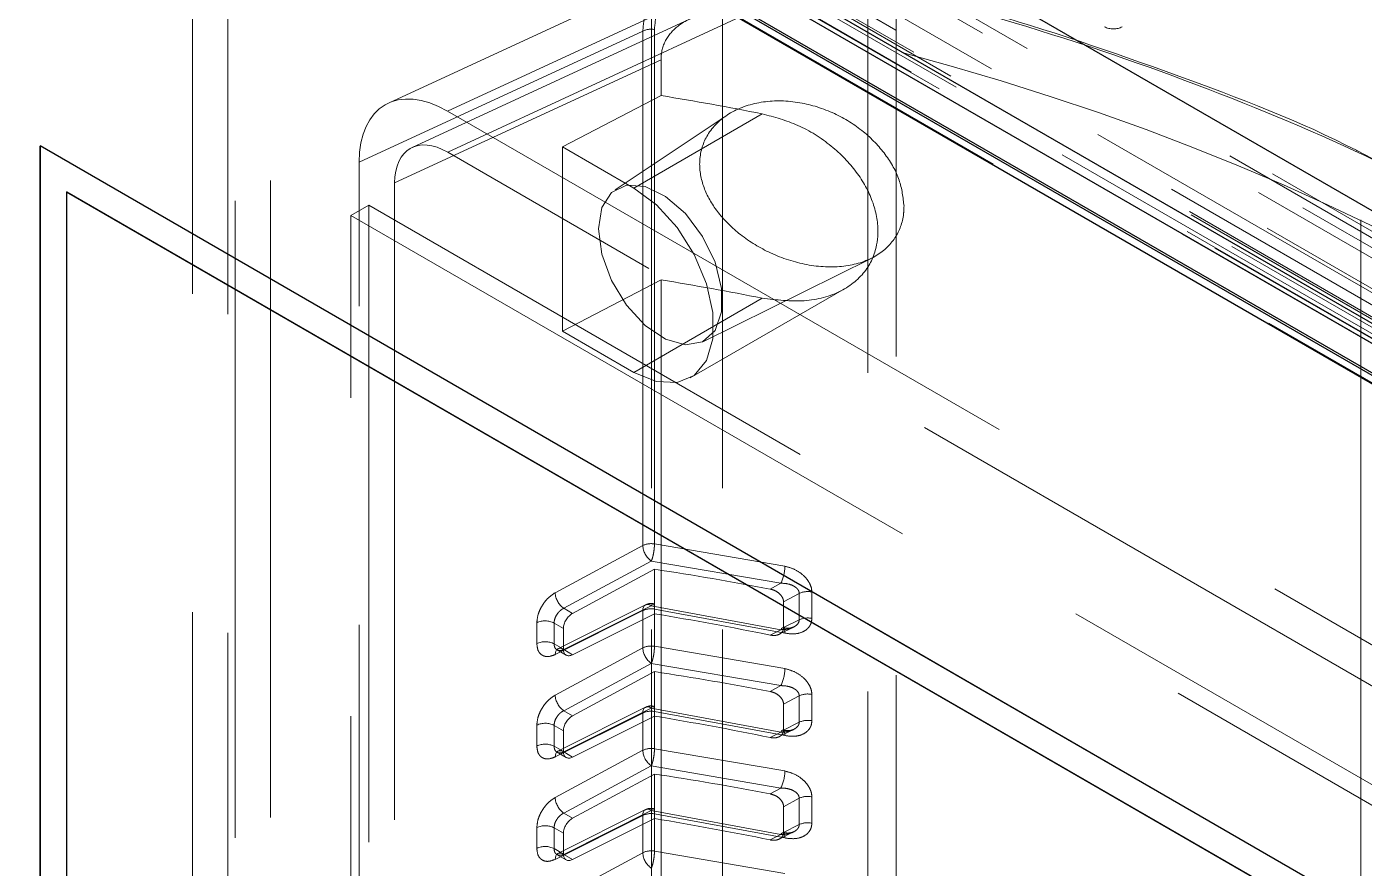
# Model space of a CAD drawing. Header units: millimetres. Extents: x 108 to 5832, y 144 to 4056.
# Drawn here: x 4082.3 to 4135.6, y 3398.5 to 3432.1 of the extents above; entities that cross this region are included whole.
import ezdxf

# ---------------------------------------------------------------- set-up
doc = ezdxf.new("R2010")
doc.units = ezdxf.units.MM
doc.header["$LTSCALE"] = 20
doc.linetypes.add('HIDDEN', pattern=[1.905, 1.27, -0.635])

msp = doc.modelspace()

# ---------------------------------------------------------------- linework, layer by layer
at = {"color": 1, "linetype": 'HIDDEN', "lineweight": 18}
for p, q in [((4107.208, 3185.074), (4107.208, 3707.66)), ((4110.036, 3185.074), (4110.036, 3707.66)), ((4135.492, 3170.379), (4135.492, 3692.965)), ((4135.492, 3168.746), (4135.492, 3691.332)), ((4107.208, 3154.05), (4107.208, 3676.637)), ((4110.036, 3154.05), (4110.036, 3676.637)), ((4116.966, 3114.129), (4116.966, 3623.651)), ((4115.834, 3113.476), (4115.834, 3597.364)), ((4065.983, 3464.31), (4284.479, 3338.175)), ((4284.255, 3338.036), (4065.759, 3464.172)), ((4065.418, 3463.567), (4283.914, 3337.431)), ((4287.166, 3335.97), (4067.256, 3462.922)), ((4285.752, 3335.154), (4065.842, 3462.105)), ((4064.152, 3461.859), (4282.507, 3335.806)), ((4282.649, 3335.816), (4064.295, 3461.87)), ((4282.711, 3335.679), (4064.357, 3461.732)), ((4063.685, 3461.35), (4281.828, 3335.419)), ((4282.549, 3335.026), (4064.195, 3461.08)), ((4064.357, 3461.412), (4282.711, 3335.358)), ((4280.583, 3334.772), (4062.228, 3460.826)), ((4282.358, 3334.916), (4064.002, 3460.97)), ((4281.934, 3336.705), (4067.397, 3460.554)), ((4065.841, 3458.35), (4280.52, 3334.419)), ((4088.893, 3446.833), (4088.893, 3324.352)), ((4092.005, 3446.833), (4320.471, 3314.942)), ((4092.005, 3324.352), (4092.005, 3446.833)), ((4090.308, 3446.016), (4090.308, 3323.535)), ((4090.591, 3446.016), (4319.057, 3314.125)), ((4090.591, 3323.535), (4090.591, 3446.016)), ((4108.671, 3434.561), (4096.708, 3429.03)), ((4112.21, 3434.786), (4099.071, 3428.713)), ((4108.715, 3432.377), (4097.657, 3427.266)), ((4099.075, 3427.075), (4110.917, 3432.55)), ((4106.855, 3431.904), (4095.54, 3426.674)), ((4106.855, 3411.393), (4106.855, 3431.904)), ((4107.32, 3411.457), (4107.32, 3431.969)), ((4096.956, 3425.852), (4107.583, 3430.764)), ((4107.583, 3430.764), (4107.583, 3429.333)), ((4107.583, 3429.333), (4103.654, 3427.291)), ((4099.071, 3428.713), (4275.15, 3327.064)), ((4110.215, 3428.553), (4105.748, 3425.577)), ((4106.5, 3425.647), (4111.623, 3428.604)), ((4082.819, 3427.327), (4082.812, 3427.323)), ((4082.819, 3427.319), (4082.819, 3427.327)), ((4082.819, 3427.327), (4259.596, 3325.276)), ((4140.092, 3403.396), (4099.075, 3427.075)), ((4103.654, 3427.291), (4103.654, 3419.942)), ((4106.5, 3425.647), (4103.654, 3427.291)), ((4141.874, 3423.75), (4135.359, 3427.129)), ((4095.54, 3306.635), (4095.54, 3426.674)), ((4096.956, 3425.852), (4096.956, 3305.818)), ((4083.88, 3273.94), (4083.88, 3425.49)), ((4095.214, 3424.552), (4095.921, 3424.96)), ((4278.119, 3319.78), (4095.921, 3424.96)), ((4095.921, 3424.96), (4095.921, 3303.395)), ((4095.214, 3424.552), (4277.411, 3319.371)), ((4095.214, 3302.987), (4095.214, 3424.552)), ((4109.245, 3419.519), (4115.964, 3422.842)), ((4103.654, 3419.942), (4107.583, 3421.984)), ((4107.583, 3421.984), (4107.583, 3311.443)), ((4108.75, 3418.076), (4114.902, 3421.627)), ((4111.623, 3421.256), (4106.5, 3418.298)), ((4106.5, 3418.298), (4103.654, 3419.942)), ((4106.855, 3411.393), (4103.361, 3409.51)), ((4112.522, 3410.568), (4107.32, 3411.457)), ((4103.701, 3408.891), (4107.196, 3410.774)), ((4107.321, 3410.446), (4104.056, 3408.686)), ((4112.364, 3409.891), (4107.196, 3410.774)), ((4107.321, 3410.446), (4107.321, 3408.674)), ((4112.364, 3409.891), (4111.933, 3409.658)), ((4112.471, 3409.146), (4113.094, 3409.481)), ((4113.094, 3408.43), (4113.094, 3409.481)), ((4113.599, 3408.487), (4113.599, 3409.538)), ((4103.361, 3407.046), (4106.855, 3408.796)), ((4106.966, 3409.029), (4103.471, 3407.279)), ((4107.196, 3408.993), (4103.701, 3407.244)), ((4104.056, 3408.686), (4103.701, 3408.891)), ((4106.855, 3407.311), (4106.855, 3408.796)), ((4107.196, 3408.993), (4112.364, 3408.038)), ((4107.32, 3408.86), (4112.522, 3407.899)), ((4107.32, 3407.375), (4107.32, 3408.86)), ((4112.471, 3408.118), (4112.471, 3409.146)), ((4102.629, 3408.313), (4102.629, 3407.483)), ((4103.317, 3408.303), (4103.69, 3408.088)), ((4103.317, 3408.303), (4103.317, 3407.472)), ((4104.056, 3407.039), (4107.321, 3408.674)), ((4113.094, 3408.43), (4112.471, 3408.118)), ((4103.69, 3407.257), (4103.69, 3408.088)), ((4111.933, 3407.822), (4112.364, 3408.038)), ((4112.3, 3407.855), (4112.867, 3408.139)), ((4103.69, 3407.257), (4103.317, 3407.472)), ((4106.855, 3407.311), (4103.361, 3405.427)), ((4103.419, 3407.244), (4103.799, 3407.025)), ((4103.448, 3407.254), (4103.432, 3407.237)), ((4103.701, 3407.244), (4104.056, 3407.039)), ((4112.522, 3406.485), (4107.32, 3407.375)), ((4103.701, 3404.808), (4107.196, 3406.691)), ((4112.364, 3405.808), (4107.196, 3406.691)), ((4107.321, 3406.364), (4104.056, 3404.603)), ((4107.321, 3406.364), (4107.321, 3404.591)), ((4112.364, 3405.808), (4111.933, 3405.575)), ((4112.471, 3405.063), (4113.094, 3405.399)), ((4112.471, 3404.035), (4112.471, 3405.063)), ((4113.094, 3404.347), (4113.094, 3405.399)), ((4113.599, 3404.404), (4113.599, 3405.456)), ((4103.361, 3402.964), (4106.855, 3404.713)), ((4106.966, 3404.946), (4103.471, 3403.196)), ((4107.196, 3404.91), (4103.701, 3403.161)), ((4104.056, 3404.603), (4103.701, 3404.808)), ((4104.056, 3402.956), (4107.321, 3404.591)), ((4106.855, 3403.228), (4106.855, 3404.713)), ((4107.196, 3404.91), (4112.364, 3403.955)), ((4107.32, 3404.777), (4112.522, 3403.816)), ((4107.32, 3403.292), (4107.32, 3404.777)), ((4102.629, 3404.231), (4102.629, 3403.4)), ((4103.317, 3404.22), (4103.69, 3404.005)), ((4103.317, 3404.22), (4103.317, 3403.39)), ((4103.69, 3403.175), (4103.69, 3404.005)), ((4111.933, 3403.739), (4112.364, 3403.955)), ((4112.3, 3403.772), (4112.867, 3404.056)), ((4113.094, 3404.347), (4112.471, 3404.035)), ((4103.69, 3403.175), (4103.317, 3403.39)), ((4106.855, 3403.228), (4103.361, 3401.345)), ((4103.419, 3403.162), (4103.799, 3402.942)), ((4103.448, 3403.171), (4103.432, 3403.154)), ((4103.701, 3403.161), (4104.056, 3402.956)), ((4112.522, 3402.403), (4107.32, 3403.292)), ((4103.701, 3400.725), (4107.196, 3402.609)), ((4112.364, 3401.725), (4107.196, 3402.609)), ((4107.321, 3402.281), (4104.056, 3400.521)), ((4107.321, 3402.281), (4107.321, 3400.509)), ((4112.364, 3401.725), (4111.933, 3401.493)), ((4112.471, 3400.98), (4113.094, 3401.316)), ((4113.094, 3400.264), (4113.094, 3401.316)), ((4113.599, 3400.321), (4113.599, 3401.373)), ((4106.966, 3400.863), (4103.471, 3399.114)), ((4107.196, 3400.828), (4103.701, 3399.078)), ((4104.056, 3400.521), (4103.701, 3400.725)), ((4107.196, 3400.828), (4112.364, 3399.872)), ((4107.32, 3400.695), (4112.522, 3399.733)), ((4107.32, 3399.209), (4107.32, 3400.695)), ((4112.471, 3399.953), (4112.471, 3400.98)), ((4103.361, 3398.881), (4106.855, 3400.631)), ((4104.056, 3398.874), (4107.321, 3400.509)), ((4106.855, 3399.145), (4106.855, 3400.631)), ((4113.094, 3400.264), (4112.471, 3399.953)), ((4102.629, 3400.148), (4102.629, 3399.317)), ((4103.317, 3400.138), (4103.69, 3399.923)), ((4103.317, 3400.138), (4103.317, 3399.307)), ((4103.69, 3399.092), (4103.69, 3399.923)), ((4111.933, 3399.656), (4112.364, 3399.872)), ((4112.3, 3399.69), (4112.867, 3399.974)), ((4103.69, 3399.092), (4103.317, 3399.307)), ((4106.855, 3399.145), (4103.361, 3397.262)), ((4103.448, 3399.088), (4103.432, 3399.072)), ((4112.522, 3398.32), (4107.32, 3399.209)), ((4103.419, 3399.079), (4103.799, 3398.86)), ((4103.701, 3399.078), (4104.056, 3398.874))]:
    msp.add_line(p, q, dxfattribs=at)
at = {"color": 7, "linetype": 'Continuous', "lineweight": 25}
for p, q in [((4065.983, 3465.127), (4284.479, 3338.992)), ((4062.288, 3462.77), (4280.784, 3336.635)), ((4061.953, 3462.169), (4280.449, 3336.033)), ((4280.378, 3334.899), (4062.023, 3460.952)), ((4062.086, 3460.815), (4280.44, 3334.762)), ((4280.272, 3334.521), (4062.129, 3460.452)), ((4082.812, 3427.323), (4082.812, 3273.324)), ((4259.589, 3325.272), (4082.812, 3427.323)), ((4082.819, 3273.328), (4082.819, 3427.319)), ((4083.873, 3425.486), (4083.88, 3425.49)), ((4258.528, 3324.66), (4083.873, 3425.486)), ((4083.873, 3425.486), (4083.873, 3273.936)), ((4083.88, 3425.49), (4258.535, 3324.664))]:
    msp.add_line(p, q, dxfattribs=at)
at = {"color": 1, "linetype": 'HIDDEN', "lineweight": 18, "flags": 128}
for points in [[(4105.086, 3424.014), (4105.22, 3424.864), (4105.608, 3425.468), (4106.207, 3425.759), (4106.954, 3425.706), (4107.765, 3425.315), (4108.555, 3424.628), (4109.237, 3423.72), (4109.738, 3422.689), (4110.002, 3421.646), (4110.002, 3420.706), (4109.738, 3419.968), (4109.237, 3419.515), (4108.555, 3419.394), (4107.765, 3419.619), (4106.954, 3420.165), (4106.207, 3420.974), (4105.608, 3421.957), (4105.22, 3423.009), (4105.086, 3424.014)], [(4106.5, 3418.298), (4107.397, 3417.93), (4108.221, 3417.889), (4108.905, 3418.178), (4109.395, 3418.775), (4109.65, 3419.632), (4109.65, 3420.678), (4109.395, 3421.828), (4108.905, 3422.991), (4108.221, 3424.071), (4107.397, 3424.981), (4106.5, 3425.647)], [(4106.855, 3408.796), (4106.863, 3408.872), (4106.883, 3408.937), (4106.915, 3408.988), (4106.958, 3409.024), (4107.009, 3409.043), (4107.067, 3409.044), (4107.13, 3409.027), (4107.196, 3408.993)], [(4112.522, 3407.899), (4112.519, 3407.972), (4112.511, 3408.033), (4112.496, 3408.078), (4112.477, 3408.106), (4112.453, 3408.116), (4112.426, 3408.108), (4112.395, 3408.081), (4112.364, 3408.038)], [(4103.361, 3407.046), (4103.368, 3407.123), (4103.388, 3407.187), (4103.42, 3407.239), (4103.463, 3407.275), (4103.514, 3407.293), (4103.573, 3407.294), (4103.636, 3407.278), (4103.701, 3407.244)], [(4106.855, 3404.713), (4106.863, 3404.789), (4106.883, 3404.854), (4106.915, 3404.906), (4106.958, 3404.941), (4107.009, 3404.96), (4107.067, 3404.961), (4107.13, 3404.944), (4107.196, 3404.91)], [(4112.522, 3403.816), (4112.519, 3403.89), (4112.511, 3403.95), (4112.496, 3403.995), (4112.477, 3404.023), (4112.453, 3404.034), (4112.426, 3404.025), (4112.395, 3403.999), (4112.364, 3403.955)], [(4103.361, 3402.964), (4103.368, 3403.04), (4103.388, 3403.105), (4103.42, 3403.156), (4103.463, 3403.192), (4103.514, 3403.211), (4103.573, 3403.212), (4103.636, 3403.195), (4103.701, 3403.161)], [(4106.855, 3400.631), (4106.863, 3400.707), (4106.883, 3400.772), (4106.915, 3400.823), (4106.958, 3400.859), (4107.009, 3400.877), (4107.067, 3400.878), (4107.13, 3400.862), (4107.196, 3400.828)], [(4112.522, 3399.733), (4112.519, 3399.807), (4112.511, 3399.867), (4112.496, 3399.913), (4112.477, 3399.941), (4112.453, 3399.951), (4112.426, 3399.942), (4112.395, 3399.916), (4112.364, 3399.872)], [(4103.361, 3398.881), (4103.368, 3398.957), (4103.388, 3399.022), (4103.42, 3399.073), (4103.463, 3399.109), (4103.514, 3399.128), (4103.573, 3399.129), (4103.636, 3399.112), (4103.701, 3399.078)]]:
    msp.add_lwpolyline(points, dxfattribs=at)
at = {"color": 1, "linetype": 'HIDDEN', "lineweight": 18}
for centre, radius, start, end in [((4107.19, 3431.197), 0.782, 80.3833, 115.3185), ((4088.229, 3310.379), 120.518, 78.8074, 80.75927), ((4088.229, 3303.03), 120.518, 78.8074, 80.75927), ((4107.19, 3410.686), 0.782, 80.3833, 115.3185), ((4107.673, 3411.44), 0.82, 183.295, 234.361), ((4111.012, 3410.562), 1.509, 333.5781, 0.2189), ((4104.179, 3409.557), 0.82, 183.2888, 234.3556), ((4113.43, 3408.768), 0.789, 77.618, 115.2142), ((4107.19, 3408.089), 0.782, 80.3833, 115.3185), ((4102.963, 3407.615), 0.774, 62.7424, 115.5217), ((4113.43, 3407.716), 0.789, 77.618, 115.2142), ((4102.963, 3406.784), 0.774, 62.7424, 115.5217), ((4107.19, 3406.604), 0.782, 80.3833, 115.3185), ((4107.673, 3407.358), 0.82, 183.295, 234.361), ((4111.012, 3406.48), 1.509, 333.5781, 0.2189), ((4104.179, 3405.474), 0.82, 183.2888, 234.3556), ((4113.43, 3404.685), 0.789, 77.618, 115.2142), ((4107.19, 3404.006), 0.782, 80.3833, 115.3185), ((4113.43, 3403.633), 0.789, 77.618, 115.2142), ((4102.963, 3403.532), 0.774, 62.7424, 115.5217), ((4102.963, 3402.701), 0.774, 62.7424, 115.5217), ((4107.19, 3402.521), 0.782, 80.3833, 115.3185), ((4107.674, 3403.275), 0.82, 183.3046, 234.3438), ((4111.013, 3402.397), 1.509, 333.5763, 0.2207), ((4104.179, 3401.392), 0.82, 183.2888, 234.3556), ((4113.43, 3400.602), 0.789, 77.618, 115.2142), ((4107.19, 3399.924), 0.782, 80.3833, 115.3185), ((4102.963, 3399.449), 0.774, 62.7424, 115.5217), ((4113.43, 3399.551), 0.789, 77.618, 115.2142), ((4102.963, 3398.619), 0.774, 62.7424, 115.5217), ((4107.19, 3398.438), 0.782, 80.3833, 115.3185), ((4107.674, 3399.192), 0.82, 183.3046, 234.3438)]:
    msp.add_arc(centre, radius, start, end, dxfattribs=at)
for centre, major_axis, ratio, start_param, end_param in [((4086.894, 3393.703), (76.206, -3.289), 0.546315, 0.808971, 1.273755), ((4125.628, 3432.281), (0.5, 0), 0.577991, 3.9276, 5.497178), ((4099.081, 3424.619), (-2.507, 4.342), 0.575802, 5.499237, 7.067295), ((4099.081, 3424.619), (-1.504, 2.605), 0.575802, 5.499237, 7.067295), ((4086.894, 3366.495), (77.224, 1.188), 0.587275, 1.23158, 1.294068), ((4104.062, 3408.281), (0.271, 0.421), 0.606761, 0.83184, 2.385183), ((4086.894, 3366.636), (77.225, -1.147), 0.567125, 1.249041, 1.311529), ((4104.062, 3407.451), (0.271, 0.421), 0.606761, 2.385183, 3.938526), ((4086.894, 3362.413), (77.224, 1.188), 0.587275, 1.23158, 1.294068), ((4104.062, 3404.199), (0.271, 0.421), 0.606761, 0.83184, 2.385183), ((4086.894, 3362.553), (77.225, -1.147), 0.567125, 1.249041, 1.311529), ((4104.062, 3403.368), (0.271, 0.421), 0.606761, 2.385183, 3.938526), ((4086.894, 3358.33), (77.224, 1.188), 0.587275, 1.23158, 1.294068), ((4104.062, 3400.116), (0.271, 0.421), 0.606761, 0.83184, 2.385183), ((4086.894, 3358.471), (77.225, -1.147), 0.567125, 1.249041, 1.311529), ((4104.062, 3399.285), (0.271, 0.421), 0.606761, 2.385183, 3.938526)]:
    msp.add_ellipse(centre, major_axis=major_axis, ratio=ratio, start_param=start_param, end_param=end_param, dxfattribs=at)
for points, knots in [([(4106.855, 3431.904), (4106.88, 3432.183), (4106.93, 3432.748), (4107.295, 3433.483), (4107.866, 3434.07), (4108.321, 3434.461), (4108.65, 3434.54), (4108.676, 3434.546)], [0, 0, 0, 0, 0.242595, 0.4911, 0.724683, 0.978562, 1, 1, 1, 1]), ([(4107.32, 3431.969), (4107.343, 3432.223), (4107.388, 3432.734), (4107.742, 3433.406), (4108.269, 3433.961), (4109.167, 3434.514), (4110.55, 3434.886), (4111.753, 3434.723), (4112.354, 3434.641)], [0, 0, 0, 0, 0.124906, 0.250266, 0.375596, 0.500696, 0.750465, 1, 1, 1, 1]), ([(4135.359, 3427.129), (4135.346, 3427.136), (4133.134, 3428.288), (4128.133, 3430.198), (4120.459, 3432.828), (4114.954, 3434.135), (4112.21, 3434.786)], [0, 0, 0, 0, 0.0020072, 0.335361, 0.6687366, 1, 1, 1, 1]), ([(4112.354, 3434.641), (4115.157, 3433.972), (4120.738, 3432.639), (4128.531, 3430.012), (4135.796, 3427.02), (4140.078, 3424.694), (4142.209, 3423.536)], [0, 0, 0, 0, 0.253313, 0.504411, 0.753305, 1, 1, 1, 1]), ([(4110.917, 3432.55), (4110.428, 3432.605), (4109.521, 3432.709), (4108.459, 3432.317), (4107.818, 3431.72), (4107.598, 3431.17), (4107.585, 3430.837), (4107.583, 3430.764)], [0, 0, 0, 0, 0.304181, 0.564305, 0.754979, 0.946361, 1, 1, 1, 1]), ([(4117.276, 3424.92), (4117.237, 3425.268), (4117.16, 3425.966), (4116.563, 3427.019), (4115.669, 3427.951), (4114.484, 3428.686), (4113.09, 3429.123), (4111.628, 3429.155), (4110.323, 3428.728), (4109.425, 3427.909), (4109.145, 3427.115), (4109.109, 3426.356), (4109.261, 3425.597), (4109.842, 3424.614), (4110.755, 3423.723), (4111.976, 3422.987), (4113.421, 3422.522), (4114.894, 3422.454), (4116.142, 3422.835), (4116.967, 3423.59), (4117.255, 3424.359), (4117.272, 3424.817), (4117.276, 3424.92)], [0, 0, 0, 0, 0.048107, 0.096169, 0.145599, 0.198441, 0.255582, 0.316578, 0.378732, 0.437362, 0.489151, 0.499973, 0.546378, 0.592694, 0.641613, 0.696076, 0.755869, 0.818116, 0.87851, 0.93421, 0.985217, 1, 1, 1, 1]), ([(4111.623, 3421.256), (4112.191, 3421.187), (4113.328, 3421.048), (4114.795, 3421.459), (4115.809, 3422.284), (4116.19, 3423.195), (4116.267, 3424.138), (4116.083, 3425.124), (4115.423, 3426.323), (4114.386, 3427.385), (4113.075, 3428.212), (4112.102, 3428.475), (4111.623, 3428.604)], [0, 0, 0, 0, 0.121576, 0.2434514, 0.3567631, 0.459877, 0.4997891, 0.5961258, 0.6923633, 0.7913034, 0.8973279, 1, 1, 1, 1]), ([(4107.196, 3410.774), (4107.196, 3410.775), (4107.197, 3410.776), (4107.199, 3410.78), (4107.202, 3410.788), (4107.209, 3410.805), (4107.223, 3410.843), (4107.242, 3410.901), (4107.265, 3410.988), (4107.289, 3411.1), (4107.307, 3411.226), (4107.319, 3411.352), (4107.32, 3411.42), (4107.32, 3411.457)], [0, 0, 0, 0, 0.00299, 0.008179, 0.025069, 0.057524, 0.116927, 0.240469, 0.34785, 0.500408, 0.694061, 0.833159, 1, 1, 1, 1]), ([(4113.599, 3409.538), (4113.595, 3409.596), (4113.586, 3409.713), (4113.514, 3409.889), (4113.405, 3410.056), (4113.216, 3410.256), (4112.919, 3410.46), (4112.654, 3410.532), (4112.522, 3410.568)], [0, 0, 0, 0, 0.124795, 0.25039, 0.3739, 0.500786, 0.750349, 1, 1, 1, 1]), ([(4113.094, 3409.481), (4113.092, 3409.509), (4113.087, 3409.565), (4113.041, 3409.646), (4112.968, 3409.721), (4112.835, 3409.807), (4112.629, 3409.877), (4112.454, 3409.886), (4112.364, 3409.891)], [0, 0, 0, 0, 0.1015446, 0.2096435, 0.3278232, 0.459144, 0.7224358, 1, 1, 1, 1]), ([(4103.361, 3409.51), (4103.268, 3409.449), (4103.126, 3409.356), (4102.955, 3409.165), (4102.839, 3408.999), (4102.745, 3408.821), (4102.654, 3408.585), (4102.639, 3408.42), (4102.629, 3408.313)], [0, 0, 0, 0, 0.239847, 0.369555, 0.500224, 0.629848, 0.760467, 1, 1, 1, 1]), ([(4111.933, 3409.658), (4112, 3409.64), (4112.135, 3409.603), (4112.311, 3409.481), (4112.429, 3409.334), (4112.469, 3409.217), (4112.471, 3409.158), (4112.471, 3409.146)], [0, 0, 0, 0, 0.255118, 0.511038, 0.744363, 0.945965, 1, 1, 1, 1]), ([(4103.701, 3408.891), (4103.67, 3408.873), (4103.612, 3408.841), (4103.517, 3408.758), (4103.418, 3408.636), (4103.334, 3408.468), (4103.323, 3408.357), (4103.317, 3408.303)], [0, 0, 0, 0, 0.154264, 0.289396, 0.501659, 0.757566, 1, 1, 1, 1]), ([(4107.27, 3409.074), (4107.217, 3409.079), (4107.111, 3409.089), (4107.015, 3409.046), (4106.967, 3409.025)], [0, 0, 0, 0, 0.507921, 1, 1, 1, 1]), ([(4107.27, 3409.074), (4107.269, 3409.074), (4107.261, 3409.079), (4107.238, 3409.065), (4107.212, 3409.021), (4107.196, 3408.993)], [0, 0, 0, 0, 0.040261, 0.396982, 1, 1, 1, 1]), ([(4107.32, 3408.86), (4107.319, 3408.904), (4107.318, 3408.974), (4107.303, 3409.036), (4107.289, 3409.068), (4107.275, 3409.072), (4107.27, 3409.074)], [0, 0, 0, 0, 0.369494, 0.582865, 0.829768, 1, 1, 1, 1]), ([(4112.364, 3408.038), (4112.454, 3408.041), (4112.629, 3408.049), (4112.835, 3408.116), (4112.967, 3408.197), (4113.041, 3408.269), (4113.087, 3408.348), (4113.092, 3408.403), (4113.094, 3408.43)], [0, 0, 0, 0, 0.2775228, 0.5404033, 0.6719214, 0.7901975, 0.8983326, 1, 1, 1, 1]), ([(4112.522, 3407.899), (4112.654, 3407.881), (4112.918, 3407.847), (4113.216, 3407.929), (4113.405, 3408.049), (4113.513, 3408.171), (4113.586, 3408.317), (4113.595, 3408.43), (4113.599, 3408.487)], [0, 0, 0, 0, 0.24957, 0.498632, 0.62529, 0.748904, 0.874778, 1, 1, 1, 1]), ([(4112.471, 3408.118), (4112.467, 3408.078), (4112.457, 3407.997), (4112.381, 3407.9), (4112.268, 3407.833), (4112.114, 3407.798), (4111.995, 3407.813), (4111.933, 3407.822)], [0, 0, 0, 0, 0.181665, 0.362992, 0.552265, 0.7629, 1, 1, 1, 1]), ([(4112.867, 3408.139), (4112.808, 3408.12), (4112.683, 3408.078), (4112.537, 3408.102), (4112.459, 3408.116)], [0, 0, 0, 0, 0.467156, 1, 1, 1, 1]), ([(4102.629, 3407.483), (4102.639, 3407.386), (4102.654, 3407.237), (4102.745, 3407.096), (4102.839, 3407.016), (4102.955, 3406.97), (4103.125, 3406.956), (4103.268, 3407.011), (4103.361, 3407.046)], [0, 0, 0, 0, 0.239534, 0.369221, 0.499785, 0.629423, 0.760153, 1, 1, 1, 1]), ([(4103.317, 3407.472), (4103.323, 3407.423), (4103.334, 3407.323), (4103.418, 3407.233), (4103.517, 3407.204), (4103.612, 3407.21), (4103.67, 3407.232), (4103.701, 3407.244)], [0, 0, 0, 0, 0.242432, 0.498338, 0.710568, 0.845699, 1, 1, 1, 1]), ([(4107.196, 3406.691), (4107.196, 3406.692), (4107.197, 3406.693), (4107.199, 3406.697), (4107.202, 3406.705), (4107.209, 3406.723), (4107.223, 3406.76), (4107.242, 3406.818), (4107.265, 3406.905), (4107.289, 3407.017), (4107.307, 3407.143), (4107.319, 3407.269), (4107.32, 3407.337), (4107.32, 3407.375)], [0, 0, 0, 0, 0.00299, 0.008179, 0.025069, 0.057524, 0.116927, 0.240469, 0.34785, 0.500408, 0.694061, 0.833159, 1, 1, 1, 1]), ([(4113.599, 3405.456), (4113.595, 3405.514), (4113.586, 3405.63), (4113.514, 3405.806), (4113.405, 3405.974), (4113.216, 3406.173), (4112.919, 3406.377), (4112.654, 3406.449), (4112.522, 3406.485)], [0, 0, 0, 0, 0.124795, 0.25039, 0.3739, 0.500786, 0.750349, 1, 1, 1, 1]), ([(4111.933, 3405.575), (4112, 3405.557), (4112.135, 3405.52), (4112.311, 3405.399), (4112.429, 3405.251), (4112.469, 3405.134), (4112.471, 3405.075), (4112.471, 3405.063)], [0, 0, 0, 0, 0.255118, 0.511038, 0.744363, 0.945965, 1, 1, 1, 1]), ([(4113.094, 3405.399), (4113.092, 3405.426), (4113.087, 3405.482), (4113.041, 3405.563), (4112.968, 3405.638), (4112.835, 3405.724), (4112.629, 3405.795), (4112.454, 3405.803), (4112.364, 3405.808)], [0, 0, 0, 0, 0.101548, 0.209539, 0.327723, 0.459124, 0.722426, 1, 1, 1, 1]), ([(4103.361, 3405.427), (4103.268, 3405.367), (4103.126, 3405.273), (4102.955, 3405.082), (4102.839, 3404.916), (4102.745, 3404.738), (4102.654, 3404.502), (4102.639, 3404.337), (4102.629, 3404.231)], [0, 0, 0, 0, 0.239847, 0.369555, 0.500224, 0.629848, 0.760467, 1, 1, 1, 1]), ([(4107.27, 3404.991), (4107.217, 3404.996), (4107.111, 3405.006), (4107.015, 3404.963), (4106.967, 3404.942)], [0, 0, 0, 0, 0.507921, 1, 1, 1, 1]), ([(4107.32, 3404.777), (4107.319, 3404.821), (4107.318, 3404.891), (4107.303, 3404.954), (4107.288, 3404.985), (4107.267, 3404.996), (4107.238, 3404.984), (4107.212, 3404.939), (4107.196, 3404.91)], [0, 0, 0, 0, 0.222691, 0.351288, 0.500095, 0.618689, 0.760417, 1, 1, 1, 1]), ([(4103.701, 3404.808), (4103.67, 3404.791), (4103.612, 3404.758), (4103.517, 3404.675), (4103.418, 3404.553), (4103.334, 3404.385), (4103.323, 3404.274), (4103.317, 3404.22)], [0, 0, 0, 0, 0.15427, 0.28946, 0.50164, 0.757557, 1, 1, 1, 1]), ([(4112.471, 3404.035), (4112.467, 3403.995), (4112.457, 3403.914), (4112.381, 3403.818), (4112.268, 3403.75), (4112.114, 3403.715), (4111.995, 3403.731), (4111.933, 3403.739)], [0, 0, 0, 0, 0.181665, 0.362992, 0.552265, 0.7629, 1, 1, 1, 1]), ([(4112.364, 3403.955), (4112.454, 3403.959), (4112.629, 3403.966), (4112.835, 3404.033), (4112.967, 3404.114), (4113.041, 3404.186), (4113.087, 3404.265), (4113.092, 3404.32), (4113.094, 3404.347)], [0, 0, 0, 0, 0.2775228, 0.5404033, 0.6719214, 0.7901975, 0.8983326, 1, 1, 1, 1]), ([(4112.867, 3404.056), (4112.808, 3404.037), (4112.683, 3403.995), (4112.537, 3404.02), (4112.459, 3404.033)], [0, 0, 0, 0, 0.467156, 1, 1, 1, 1]), ([(4112.522, 3403.816), (4112.654, 3403.799), (4112.918, 3403.765), (4113.216, 3403.846), (4113.405, 3403.966), (4113.513, 3404.089), (4113.586, 3404.235), (4113.595, 3404.348), (4113.599, 3404.404)], [0, 0, 0, 0, 0.2495663, 0.4985903, 0.6252958, 0.7489079, 0.8747796, 1, 1, 1, 1]), ([(4102.629, 3403.4), (4102.639, 3403.304), (4102.654, 3403.155), (4102.745, 3403.013), (4102.839, 3402.933), (4102.955, 3402.888), (4103.125, 3402.873), (4103.268, 3402.928), (4103.361, 3402.964)], [0, 0, 0, 0, 0.239473, 0.369169, 0.499741, 0.629436, 0.760138, 1, 1, 1, 1]), ([(4103.317, 3403.39), (4103.323, 3403.341), (4103.334, 3403.24), (4103.418, 3403.151), (4103.517, 3403.121), (4103.612, 3403.127), (4103.67, 3403.149), (4103.701, 3403.161)], [0, 0, 0, 0, 0.242318, 0.498262, 0.710525, 0.845675, 1, 1, 1, 1]), ([(4107.196, 3402.609), (4107.196, 3402.609), (4107.197, 3402.61), (4107.199, 3402.614), (4107.202, 3402.622), (4107.209, 3402.64), (4107.223, 3402.677), (4107.242, 3402.736), (4107.265, 3402.822), (4107.289, 3402.934), (4107.307, 3403.06), (4107.319, 3403.187), (4107.32, 3403.255), (4107.32, 3403.292)], [0, 0, 0, 0, 0.002994, 0.008183, 0.025073, 0.057528, 0.116931, 0.240472, 0.347853, 0.50041, 0.694062, 0.833159, 1, 1, 1, 1]), ([(4113.599, 3401.373), (4113.595, 3401.431), (4113.586, 3401.547), (4113.514, 3401.723), (4113.405, 3401.891), (4113.216, 3402.09), (4112.919, 3402.294), (4112.654, 3402.366), (4112.522, 3402.403)], [0, 0, 0, 0, 0.124795, 0.25039, 0.3739, 0.500786, 0.750349, 1, 1, 1, 1]), ([(4103.361, 3401.345), (4103.268, 3401.284), (4103.126, 3401.191), (4102.955, 3400.999), (4102.839, 3400.834), (4102.745, 3400.656), (4102.654, 3400.42), (4102.639, 3400.255), (4102.629, 3400.148)], [0, 0, 0, 0, 0.23985, 0.369596, 0.500217, 0.629844, 0.760464, 1, 1, 1, 1]), ([(4111.933, 3401.493), (4112, 3401.474), (4112.135, 3401.437), (4112.311, 3401.316), (4112.429, 3401.169), (4112.469, 3401.051), (4112.471, 3400.993), (4112.471, 3400.98)], [0, 0, 0, 0, 0.255118, 0.511038, 0.744363, 0.945965, 1, 1, 1, 1]), ([(4113.094, 3401.316), (4113.092, 3401.343), (4113.087, 3401.399), (4113.041, 3401.48), (4112.968, 3401.556), (4112.835, 3401.641), (4112.629, 3401.712), (4112.454, 3401.721), (4112.364, 3401.725)], [0, 0, 0, 0, 0.101548, 0.209539, 0.327723, 0.459124, 0.722426, 1, 1, 1, 1]), ([(4103.701, 3400.725), (4103.67, 3400.708), (4103.612, 3400.676), (4103.517, 3400.592), (4103.418, 3400.471), (4103.334, 3400.302), (4103.323, 3400.192), (4103.317, 3400.138)], [0, 0, 0, 0, 0.15427, 0.28946, 0.50164, 0.757557, 1, 1, 1, 1]), ([(4107.27, 3400.908), (4107.217, 3400.913), (4107.111, 3400.923), (4107.015, 3400.881), (4106.967, 3400.86)], [0, 0, 0, 0, 0.507921, 1, 1, 1, 1]), ([(4107.32, 3400.695), (4107.319, 3400.739), (4107.318, 3400.808), (4107.303, 3400.871), (4107.288, 3400.903), (4107.267, 3400.913), (4107.238, 3400.902), (4107.212, 3400.856), (4107.196, 3400.828)], [0, 0, 0, 0, 0.222691, 0.351288, 0.500095, 0.618689, 0.760417, 1, 1, 1, 1]), ([(4112.364, 3399.872), (4112.454, 3399.876), (4112.629, 3399.884), (4112.835, 3399.95), (4112.967, 3400.031), (4113.041, 3400.104), (4113.087, 3400.183), (4113.092, 3400.238), (4113.094, 3400.264)], [0, 0, 0, 0, 0.2775228, 0.5404033, 0.6719214, 0.7901975, 0.8983326, 1, 1, 1, 1]), ([(4112.522, 3399.733), (4112.654, 3399.716), (4112.918, 3399.682), (4113.216, 3399.763), (4113.405, 3399.884), (4113.513, 3400.006), (4113.586, 3400.152), (4113.595, 3400.265), (4113.599, 3400.321)], [0, 0, 0, 0, 0.2495663, 0.4985903, 0.6252958, 0.7489079, 0.8747796, 1, 1, 1, 1]), ([(4112.471, 3399.953), (4112.467, 3399.912), (4112.457, 3399.831), (4112.381, 3399.735), (4112.268, 3399.667), (4112.114, 3399.633), (4111.995, 3399.648), (4111.933, 3399.656)], [0, 0, 0, 0, 0.181665, 0.362992, 0.552265, 0.7629, 1, 1, 1, 1]), ([(4112.867, 3399.974), (4112.808, 3399.954), (4112.683, 3399.913), (4112.537, 3399.937), (4112.459, 3399.95)], [0, 0, 0, 0, 0.467156, 1, 1, 1, 1]), ([(4102.629, 3399.317), (4102.639, 3399.221), (4102.654, 3399.072), (4102.745, 3398.93), (4102.839, 3398.85), (4102.955, 3398.805), (4103.125, 3398.791), (4103.268, 3398.845), (4103.361, 3398.881)], [0, 0, 0, 0, 0.239473, 0.369169, 0.499741, 0.629436, 0.760138, 1, 1, 1, 1]), ([(4103.317, 3399.307), (4103.323, 3399.258), (4103.334, 3399.158), (4103.418, 3399.068), (4103.517, 3399.039), (4103.612, 3399.045), (4103.67, 3399.067), (4103.701, 3399.078)], [0, 0, 0, 0, 0.242318, 0.498262, 0.710525, 0.845675, 1, 1, 1, 1]), ([(4107.196, 3398.526), (4107.196, 3398.526), (4107.197, 3398.528), (4107.199, 3398.531), (4107.202, 3398.54), (4107.209, 3398.557), (4107.223, 3398.595), (4107.242, 3398.653), (4107.265, 3398.739), (4107.289, 3398.852), (4107.307, 3398.978), (4107.319, 3399.104), (4107.32, 3399.172), (4107.32, 3399.209)], [0, 0, 0, 0, 0.002994, 0.008183, 0.025073, 0.057528, 0.116931, 0.240472, 0.347853, 0.50041, 0.694062, 0.833159, 1, 1, 1, 1])]:
    msp.add_open_spline(points, degree=3, knots=knots, dxfattribs=at)

doc.saveas('drawing.dxf')
